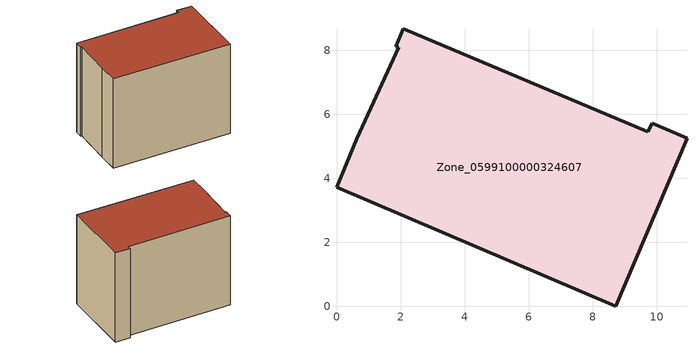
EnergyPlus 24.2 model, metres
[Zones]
Zone_0599100000324607
 floor ground (C_G): 0.64,5.23 1.95,8.09 1.85,8.11 2.09,8.68 9.73,5.46 9.86,5.72 10.95,5.26 8.72,0 0,3.73 z0
 wall outside (C_F): 9.86,5.72 9.73,5.46 2.09,8.68 1.85,8.11 1.95,8.09 0.64,5.23 0,3.73 8.72,0 10.95,5.26 9.86,5.72 z0:7.54
 roof outside (C_R): 0.64,5.23 0,3.73 8.72,0 10.95,5.26 9.86,5.72 9.73,5.46 2.09,8.68 1.85,8.11 1.95,8.09 z7.54
[BUILDING]
Pand.0599100000324607: North Axis=0; Terrain=City; Loads Convergence Tolerance Value=0.04; Temperature Convergence Tolerance Value=0.4; Solar Distribution=FullExterior; Maximum Number of Warmup Days=25; Minimum Number of Warmup Days=1
[Site:Location]
Rotterdam.The.Hague.AP_ZH_NLD Design_Conditions: Latitude=51.96; Longitude=4.45; Time Zone=1; Elevation=-4.5
[SITE:GROUNDTEMPERATURE:BUILDINGSURFACE]
18, 18, 18, 18, 18, 18, 18, 18, 18, 18, 18, 18
[MATERIAL] Thermal Absorptance=0.9; Solar Absorptance=0.7; Visible Absorptance=0.7
Name | Roughness | Thickness | Conductivity | Density | Specific Heat
G.TI.1975-1991 | MediumSmooth | 0.15 | 0.288461 | 540 | 1210
F.TI.1975-1991 | Rough | 0.3 | 0.230769 | 1920 | 840
R.TI.1975-1991 | MediumRough | 0.2 | 0.153846 | 1500 | 1000
[CONSTRUCTION]
C_G: G.TI.1975-1991
C_F: F.TI.1975-1991
C_R: R.TI.1975-1991
[ZONE]
Zone_0599100000324607: Type=1; Multiplier=1; Ceiling Height=Autocalculate; Volume=Autocalculate; Floor Area=autocalculate; Part of Total Floor Area=Yes
[ZONEINFILTRATION:DESIGNFLOWRATE]
Infil_Zone_0599100000324607: Zone or ZoneList or Space or SpaceList=Zone_0599100000324607; Schedule=AlwaysOn; Design Flow Rate Calculation Method=Flow/Area; Flow Rate per Floor Area=0.003; Constant Term Coefficient=1; Temperature Term Coefficient=0; Velocity Term Coefficient=0; Velocity Squared Term Coefficient=0
[HVACTEMPLATE:ZONE:IDEALLOADSAIRSYSTEM]
Zone_0599100000324607: Maximum Heating Supply Air Temperature=50; Minimum Cooling Supply Air Temperature=13; Maximum Heating Supply Air Humidity Ratio=0.0156; Minimum Cooling Supply Air Humidity Ratio=0.0077; Heating Limit=NoLimit; Cooling Limit=NoLimit; Dehumidification Control Type=ConstantSensibleHeatRatio; Cooling Sensible Heat Ratio=0.7; Dehumidification Setpoint=60; Humidification Control Type=None; Humidification Setpoint=30; Outdoor Air Method=None; Outdoor Air Flow Rate per Person=0.00944; Outdoor Air Flow Rate per Zone Floor Area=0; Outdoor Air Flow Rate per Zone=0; Demand Controlled Ventilation Type=None; Outdoor Air Economizer Type=NoEconomizer; Heat Recovery Type=None; Sensible Heat Recovery Effectiveness=0.7; Latent Heat Recovery Effectiveness=0.65
[ZONECONTROL:THERMOSTAT]
ThermostatControl_Zone_0599100000324607: Zone or ZoneList=Zone_0599100000324607; Control Type Schedule=DualSetpointControlType; Control 1=Thermostat_Zone_0599100000324607; Temperature Difference Between Cutout And Setpoint=0
[THERMOSTATSETPOINT:DUALSETPOINT]
Thermostat_Zone_0599100000324607: Heating Setpoint Temperature Schedule=HeatingSetpoint_Zone_0599100000324607; Cooling Setpoint Temperature Schedule=CoolingSetpoint_Zone_0599100000324607
[SCHEDULE:COMPACT]
HeatingSetpoint_Zone_0599100000324607: Through: 12/31, For: AllDays, Until: 24:00, 21
CoolingSetpoint_Zone_0599100000324607: Through: 12/31, For: AllDays, Until: 24:00, 24
DualSetpointControlType: Through: 12/31, For: AllDays, Until: 24:00, 4
AlwaysOn: Through: 12/31, For: AllDays, Until: 24:00, 1
